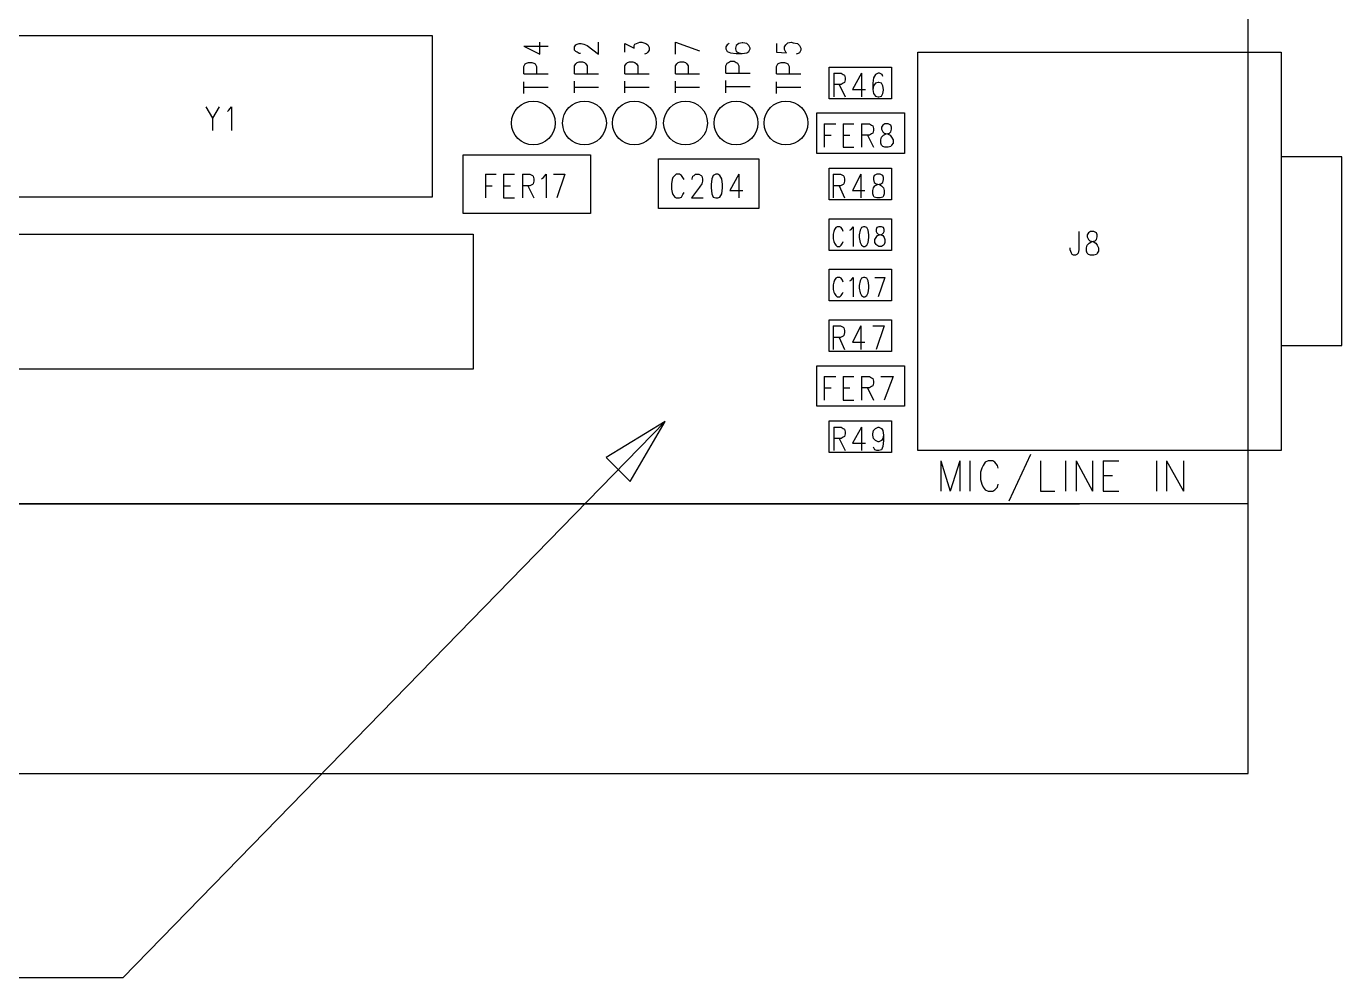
# Model space of a CAD drawing. Extents: x 11.9 to 28.1, y 10.8 to 21.2.
# Drawn here: x 21.634 to 23.587, y 14.338 to 15.75 of the extents above; entities that cross this region are included whole.
import ezdxf

# ---------------------------------------------------------------- set-up
doc = ezdxf.new("R2010")
doc.units = 0
doc.header["$MEASUREMENT"] = 0
doc.layers.add('LAYNR1', color=2, linetype='Continuous')

msp = doc.modelspace()

# ---------------------------------------------------------------- linework, layer by layer
at = {"layer": 'LAYNR1', "color": 7}
for points in [[(23.448, 14.641), (23.448, 20.041)], [(21.608, 15.736), (22.237, 15.736)], [(22.237, 15.736), (22.237, 15.496)], [(22.373, 15.72), (22.397, 15.708), (22.397, 15.726)], [(22.373, 15.72), (22.409, 15.72)], [(22.448, 15.719), (22.45, 15.722)], [(22.448, 15.714), (22.448, 15.719)], [(22.45, 15.722), (22.452, 15.723)], [(22.452, 15.723), (22.455, 15.724)], [(22.455, 15.724), (22.458, 15.724)], [(22.458, 15.724), (22.462, 15.723)], [(22.462, 15.723), (22.467, 15.721)], [(22.467, 15.721), (22.484, 15.708)], [(22.484, 15.708), (22.484, 15.726)], [(22.523, 15.711), (22.523, 15.724)], [(22.523, 15.724), (22.537, 15.717)], [(22.537, 15.721), (22.538, 15.723)], [(22.537, 15.717), (22.537, 15.721)], [(22.538, 15.723), (22.54, 15.724)], [(22.54, 15.724), (22.545, 15.726)], [(22.545, 15.726), (22.548, 15.726)], [(22.548, 15.726), (22.554, 15.724)], [(22.554, 15.724), (22.557, 15.722)], [(22.557, 15.722), (22.559, 15.718)], [(22.559, 15.718), (22.559, 15.714)], [(22.598, 15.726), (22.634, 15.713)], [(22.598, 15.708), (22.598, 15.726)], [(22.678, 15.724), (22.675, 15.722), (22.673, 15.719), (22.673, 15.716), (22.675, 15.712), (22.68, 15.71), (22.688, 15.709), (22.697, 15.709), (22.704, 15.71), (22.707, 15.712), (22.709, 15.716), (22.709, 15.717), (22.707, 15.721), (22.704, 15.724), (22.698, 15.725), (22.697, 15.725), (22.692, 15.724), (22.688, 15.721), (22.687, 15.717), (22.687, 15.716), (22.688, 15.712), (22.692, 15.71), (22.697, 15.709)], [(22.748, 15.724), (22.748, 15.711), (22.763, 15.71), (22.762, 15.711), (22.76, 15.715), (22.76, 15.719), (22.762, 15.722), (22.765, 15.725), (22.77, 15.726), (22.773, 15.725), (22.779, 15.724), (22.782, 15.721), (22.784, 15.717), (22.784, 15.714), (22.782, 15.71), (22.78, 15.709), (22.777, 15.708)], [(22.45, 15.712), (22.448, 15.714)], [(22.452, 15.711), (22.45, 15.712)], [(22.455, 15.709), (22.452, 15.711)], [(22.457, 15.709), (22.455, 15.709)], [(22.555, 15.709), (22.552, 15.708)], [(22.557, 15.711), (22.555, 15.709)], [(22.559, 15.714), (22.557, 15.711)], [(22.958, 15.12), (22.958, 15.711)], [(22.958, 15.711), (23.497, 15.711)], [(23.497, 15.711), (23.497, 15.12)], [(22.373, 15.679), (22.373, 15.69), (22.375, 15.694), (22.377, 15.695), (22.38, 15.696), (22.385, 15.696), (22.388, 15.695), (22.39, 15.694), (22.392, 15.69), (22.392, 15.679)], [(22.373, 15.679), (22.409, 15.679)], [(22.448, 15.691), (22.45, 15.694)], [(22.448, 15.679), (22.448, 15.691)], [(22.448, 15.679), (22.484, 15.679)], [(22.45, 15.694), (22.452, 15.696)], [(22.452, 15.696), (22.455, 15.697)], [(22.455, 15.697), (22.46, 15.697)], [(22.46, 15.697), (22.463, 15.696)], [(22.463, 15.696), (22.465, 15.694)], [(22.465, 15.694), (22.467, 15.691)], [(22.467, 15.691), (22.467, 15.679)], [(22.523, 15.691), (22.525, 15.694)], [(22.523, 15.679), (22.523, 15.691)], [(22.523, 15.679), (22.559, 15.679)], [(22.525, 15.694), (22.527, 15.696)], [(22.527, 15.696), (22.53, 15.697)], [(22.53, 15.697), (22.535, 15.697)], [(22.535, 15.697), (22.538, 15.696)], [(22.538, 15.696), (22.54, 15.694)], [(22.54, 15.694), (22.542, 15.691)], [(22.542, 15.691), (22.542, 15.679)], [(22.598, 15.691), (22.6, 15.694)], [(22.598, 15.679), (22.598, 15.691)], [(22.598, 15.679), (22.634, 15.679)], [(22.6, 15.694), (22.602, 15.696)], [(22.602, 15.696), (22.605, 15.697)], [(22.605, 15.697), (22.61, 15.697)], [(22.61, 15.697), (22.613, 15.696)], [(22.613, 15.696), (22.615, 15.694)], [(22.615, 15.694), (22.617, 15.691)], [(22.617, 15.691), (22.617, 15.679)], [(22.673, 15.68), (22.673, 15.691), (22.675, 15.695), (22.677, 15.696), (22.68, 15.698), (22.685, 15.698), (22.688, 15.696), (22.69, 15.695), (22.692, 15.691), (22.692, 15.68)], [(22.673, 15.68), (22.709, 15.68)], [(22.748, 15.679), (22.748, 15.69), (22.75, 15.694), (22.752, 15.695), (22.755, 15.696), (22.76, 15.696), (22.763, 15.695), (22.765, 15.694), (22.767, 15.69), (22.767, 15.679)], [(22.748, 15.679), (22.784, 15.679)], [(22.826, 15.642), (22.826, 15.689)], [(22.826, 15.689), (22.919, 15.689)], [(22.833, 15.68), (22.833, 15.645)], [(22.833, 15.68), (22.844, 15.68), (22.847, 15.678), (22.849, 15.677), (22.85, 15.673), (22.85, 15.67), (22.849, 15.666), (22.847, 15.665), (22.844, 15.663), (22.833, 15.663)], [(22.874, 15.68), (22.861, 15.656), (22.88, 15.656)], [(22.874, 15.68), (22.874, 15.645)], [(22.906, 15.675), (22.905, 15.678), (22.901, 15.68), (22.899, 15.68), (22.895, 15.678), (22.892, 15.673), (22.891, 15.665), (22.891, 15.656), (22.892, 15.65), (22.895, 15.646), (22.899, 15.645), (22.9, 15.645), (22.904, 15.646), (22.906, 15.65), (22.907, 15.655), (22.907, 15.656), (22.906, 15.661), (22.904, 15.665), (22.9, 15.666), (22.899, 15.666), (22.895, 15.665), (22.892, 15.661), (22.891, 15.656)], [(22.919, 15.689), (22.919, 15.642)], [(22.373, 15.65), (22.373, 15.667)], [(22.448, 15.651), (22.448, 15.668)], [(22.523, 15.651), (22.523, 15.668)], [(22.598, 15.651), (22.598, 15.668)], [(22.673, 15.651), (22.673, 15.669)], [(22.673, 15.66), (22.709, 15.66)], [(22.748, 15.65), (22.748, 15.667)], [(22.841, 15.663), (22.85, 15.645)], [(22.373, 15.659), (22.409, 15.659)], [(22.448, 15.659), (22.484, 15.659)], [(22.523, 15.659), (22.559, 15.659)], [(22.598, 15.659), (22.634, 15.659)], [(22.748, 15.659), (22.784, 15.659)], [(22.919, 15.642), (22.826, 15.642)], [(21.901, 15.63), (21.911, 15.613), (21.911, 15.595)], [(21.921, 15.63), (21.911, 15.613)], [(21.933, 15.623), (21.935, 15.625), (21.939, 15.63), (21.939, 15.595)], [(22.808, 15.561), (22.808, 15.621)], [(22.808, 15.621), (22.938, 15.621)], [(22.938, 15.621), (22.938, 15.561)], [(22.819, 15.605), (22.819, 15.57)], [(22.819, 15.605), (22.836, 15.605)], [(22.847, 15.605), (22.847, 15.57)], [(22.847, 15.605), (22.863, 15.605)], [(22.874, 15.605), (22.874, 15.57)], [(22.874, 15.605), (22.886, 15.605)], [(22.886, 15.605), (22.889, 15.603)], [(22.889, 15.603), (22.891, 15.602)], [(22.891, 15.602), (22.892, 15.598)], [(22.906, 15.603), (22.904, 15.6)], [(22.909, 15.605), (22.906, 15.603)], [(22.914, 15.605), (22.909, 15.605)], [(22.918, 15.603), (22.914, 15.605)], [(22.919, 15.6), (22.918, 15.603)], [(22.819, 15.588), (22.829, 15.588)], [(22.847, 15.588), (22.857, 15.588)], [(22.886, 15.588), (22.874, 15.588)], [(22.883, 15.588), (22.892, 15.57)], [(22.889, 15.59), (22.886, 15.588)], [(22.891, 15.591), (22.889, 15.59)], [(22.892, 15.595), (22.891, 15.591)], [(22.892, 15.598), (22.892, 15.595)], [(22.903, 15.581), (22.904, 15.585)], [(22.903, 15.576), (22.903, 15.581)], [(22.904, 15.6), (22.904, 15.597)], [(22.904, 15.597), (22.906, 15.593)], [(22.904, 15.585), (22.907, 15.588)], [(22.906, 15.593), (22.908, 15.591)], [(22.907, 15.588), (22.911, 15.59)], [(22.908, 15.591), (22.913, 15.59)], [(22.911, 15.59), (22.916, 15.591)], [(22.913, 15.59), (22.917, 15.588)], [(22.916, 15.591), (22.918, 15.593)], [(22.917, 15.588), (22.919, 15.585)], [(22.918, 15.593), (22.919, 15.597)], [(22.919, 15.597), (22.919, 15.6)], [(22.919, 15.585), (22.921, 15.581)], [(22.921, 15.581), (22.921, 15.576)], [(22.847, 15.57), (22.863, 15.57)], [(22.904, 15.573), (22.903, 15.576)], [(22.906, 15.571), (22.904, 15.573)], [(22.909, 15.57), (22.906, 15.571)], [(22.914, 15.57), (22.909, 15.57)], [(22.918, 15.571), (22.914, 15.57)], [(22.919, 15.573), (22.918, 15.571)], [(22.921, 15.576), (22.919, 15.573)], [(22.283, 15.559), (22.472, 15.559)], [(22.283, 15.472), (22.283, 15.559)], [(22.472, 15.559), (22.472, 15.472)], [(22.573, 15.553), (22.722, 15.553)], [(22.573, 15.479), (22.573, 15.553)], [(22.722, 15.553), (22.722, 15.479)], [(22.938, 15.561), (22.808, 15.561)], [(23.587, 15.556), (23.497, 15.556)], [(23.587, 15.276), (23.587, 15.556)], [(22.316, 15.53), (22.316, 15.495)], [(22.316, 15.53), (22.332, 15.53)], [(22.343, 15.53), (22.343, 15.495)], [(22.343, 15.53), (22.359, 15.53)], [(22.371, 15.53), (22.371, 15.495)], [(22.371, 15.53), (22.382, 15.53)], [(22.382, 15.53), (22.386, 15.528)], [(22.386, 15.528), (22.387, 15.527)], [(22.387, 15.527), (22.388, 15.523)], [(22.388, 15.523), (22.388, 15.52)], [(22.399, 15.523), (22.402, 15.525)], [(22.402, 15.525), (22.406, 15.53)], [(22.406, 15.53), (22.406, 15.495)], [(22.417, 15.53), (22.434, 15.53)], [(22.434, 15.53), (22.422, 15.495)], [(22.594, 15.525), (22.593, 15.522)], [(22.597, 15.528), (22.594, 15.525)], [(22.599, 15.53), (22.597, 15.528)], [(22.604, 15.53), (22.599, 15.53)], [(22.607, 15.528), (22.604, 15.53)], [(22.609, 15.525), (22.607, 15.528)], [(22.611, 15.522), (22.609, 15.525)], [(22.623, 15.523), (22.624, 15.527)], [(22.623, 15.522), (22.623, 15.523)], [(22.624, 15.527), (22.626, 15.528)], [(22.626, 15.528), (22.628, 15.53)], [(22.628, 15.53), (22.633, 15.53)], [(22.633, 15.53), (22.636, 15.528)], [(22.636, 15.528), (22.637, 15.527)], [(22.637, 15.527), (22.638, 15.523)], [(22.638, 15.523), (22.638, 15.52)], [(22.652, 15.523), (22.651, 15.515)], [(22.654, 15.528), (22.652, 15.523)], [(22.658, 15.53), (22.654, 15.528)], [(22.661, 15.53), (22.658, 15.53)], [(22.664, 15.528), (22.661, 15.53)], [(22.667, 15.523), (22.664, 15.528)], [(22.668, 15.515), (22.667, 15.523)], [(22.692, 15.53), (22.679, 15.506)], [(22.692, 15.53), (22.692, 15.495)], [(22.826, 15.539), (22.919, 15.539)], [(22.826, 15.492), (22.826, 15.539)], [(22.832, 15.53), (22.832, 15.495)], [(22.832, 15.53), (22.843, 15.53)], [(22.843, 15.53), (22.847, 15.528)], [(22.847, 15.528), (22.848, 15.527)], [(22.848, 15.527), (22.849, 15.523)], [(22.849, 15.523), (22.849, 15.52)], [(22.873, 15.53), (22.861, 15.506)], [(22.873, 15.53), (22.873, 15.495)], [(22.893, 15.528), (22.892, 15.525)], [(22.892, 15.525), (22.892, 15.522)], [(22.897, 15.53), (22.893, 15.528)], [(22.902, 15.53), (22.897, 15.53)], [(22.906, 15.528), (22.902, 15.53)], [(22.907, 15.525), (22.906, 15.528)], [(22.907, 15.522), (22.907, 15.525)], [(22.919, 15.539), (22.919, 15.492)], [(22.316, 15.513), (22.326, 15.513)], [(22.343, 15.513), (22.353, 15.513)], [(22.382, 15.513), (22.371, 15.513)], [(22.379, 15.513), (22.388, 15.495)], [(22.386, 15.515), (22.382, 15.513)], [(22.387, 15.516), (22.386, 15.515)], [(22.388, 15.52), (22.387, 15.516)], [(22.593, 15.522), (22.592, 15.516)], [(22.592, 15.516), (22.592, 15.508)], [(22.592, 15.508), (22.593, 15.503)], [(22.593, 15.503), (22.594, 15.5)], [(22.609, 15.5), (22.611, 15.503)], [(22.634, 15.511), (22.622, 15.495)], [(22.637, 15.516), (22.634, 15.511)], [(22.638, 15.52), (22.637, 15.516)], [(22.651, 15.515), (22.651, 15.51)], [(22.651, 15.51), (22.652, 15.501)], [(22.667, 15.501), (22.668, 15.51)], [(22.668, 15.51), (22.668, 15.515)], [(22.679, 15.506), (22.698, 15.506)], [(22.843, 15.513), (22.832, 15.513)], [(22.841, 15.513), (22.849, 15.495)], [(22.847, 15.515), (22.843, 15.513)], [(22.848, 15.516), (22.847, 15.515)], [(22.849, 15.52), (22.848, 15.516)], [(22.861, 15.506), (22.879, 15.506)], [(22.891, 15.506), (22.892, 15.51)], [(22.891, 15.501), (22.891, 15.506)], [(22.892, 15.522), (22.893, 15.518)], [(22.892, 15.51), (22.894, 15.513)], [(22.893, 15.518), (22.896, 15.516)], [(22.894, 15.513), (22.898, 15.515)], [(22.896, 15.516), (22.901, 15.515)], [(22.898, 15.515), (22.903, 15.516)], [(22.901, 15.515), (22.904, 15.513)], [(22.903, 15.516), (22.906, 15.518)], [(22.904, 15.513), (22.907, 15.51)], [(22.906, 15.518), (22.907, 15.522)], [(22.907, 15.51), (22.908, 15.506)], [(22.908, 15.506), (22.908, 15.501)], [(22.237, 15.496), (21.608, 15.496)], [(22.343, 15.495), (22.359, 15.495)], [(22.594, 15.5), (22.597, 15.496)], [(22.597, 15.496), (22.599, 15.495)], [(22.599, 15.495), (22.604, 15.495)], [(22.604, 15.495), (22.607, 15.496)], [(22.607, 15.496), (22.609, 15.5)], [(22.622, 15.495), (22.639, 15.495)], [(22.652, 15.501), (22.654, 15.496)], [(22.654, 15.496), (22.658, 15.495)], [(22.658, 15.495), (22.661, 15.495)], [(22.661, 15.495), (22.664, 15.496)], [(22.664, 15.496), (22.667, 15.501)], [(22.919, 15.492), (22.826, 15.492)], [(22.892, 15.498), (22.891, 15.501)], [(22.893, 15.496), (22.892, 15.498)], [(22.897, 15.495), (22.893, 15.496)], [(22.902, 15.495), (22.897, 15.495)], [(22.906, 15.496), (22.902, 15.495)], [(22.907, 15.498), (22.906, 15.496)], [(22.908, 15.501), (22.907, 15.498)], [(22.472, 15.472), (22.283, 15.472)], [(22.722, 15.479), (22.573, 15.479)], [(22.826, 15.417), (22.826, 15.464)], [(22.826, 15.464), (22.919, 15.464)], [(22.919, 15.464), (22.919, 15.417)], [(22.833, 15.445), (22.832, 15.441), (22.832, 15.434), (22.833, 15.43)], [(22.844, 15.451), (22.842, 15.452), (22.838, 15.452), (22.836, 15.451), (22.834, 15.448), (22.833, 15.445)], [(22.847, 15.445), (22.846, 15.448), (22.844, 15.451)], [(22.857, 15.447), (22.859, 15.448), (22.862, 15.452), (22.862, 15.423)], [(22.9, 15.452), (22.897, 15.451), (22.896, 15.448), (22.896, 15.445), (22.897, 15.443), (22.899, 15.441), (22.903, 15.44), (22.906, 15.439), (22.908, 15.436), (22.909, 15.433), (22.909, 15.429), (22.908, 15.426), (22.907, 15.425), (22.904, 15.423), (22.9, 15.423), (22.897, 15.425), (22.896, 15.426), (22.894, 15.429), (22.894, 15.433), (22.896, 15.436), (22.898, 15.439), (22.901, 15.44)], [(22.901, 15.44), (22.905, 15.441), (22.907, 15.443), (22.908, 15.445), (22.908, 15.448), (22.907, 15.451), (22.904, 15.452), (22.9, 15.452)], [(23.197, 15.445), (23.197, 15.418)], [(23.214, 15.445), (23.211, 15.443)], [(23.219, 15.445), (23.214, 15.445)], [(23.223, 15.443), (23.219, 15.445)], [(20.597, 15.441), (22.298, 15.441)], [(22.298, 15.441), (22.298, 15.241)], [(22.833, 15.43), (22.834, 15.428), (22.836, 15.425), (22.838, 15.423), (22.842, 15.423), (22.844, 15.425)], [(22.844, 15.425), (22.846, 15.428), (22.847, 15.43)], [(23.208, 15.421), (23.209, 15.425)], [(23.211, 15.443), (23.209, 15.44)], [(23.209, 15.44), (23.209, 15.437)], [(23.209, 15.437), (23.211, 15.433)], [(23.209, 15.425), (23.212, 15.428)], [(23.211, 15.433), (23.213, 15.431)], [(23.212, 15.428), (23.216, 15.43)], [(23.213, 15.431), (23.218, 15.43)], [(23.216, 15.43), (23.221, 15.431)], [(23.218, 15.43), (23.222, 15.428)], [(23.221, 15.431), (23.223, 15.433)], [(23.222, 15.428), (23.224, 15.425)], [(23.224, 15.44), (23.223, 15.443)], [(23.223, 15.433), (23.224, 15.437)], [(23.224, 15.437), (23.224, 15.44)], [(23.224, 15.425), (23.226, 15.421)], [(22.919, 15.417), (22.826, 15.417)], [(23.184, 15.418), (23.184, 15.421)], [(23.186, 15.413), (23.184, 15.418)], [(23.187, 15.411), (23.186, 15.413)], [(23.189, 15.41), (23.187, 15.411)], [(23.192, 15.41), (23.189, 15.41)], [(23.194, 15.411), (23.192, 15.41)], [(23.196, 15.413), (23.194, 15.411)], [(23.197, 15.418), (23.196, 15.413)], [(23.208, 15.416), (23.208, 15.421)], [(23.209, 15.413), (23.208, 15.416)], [(23.211, 15.411), (23.209, 15.413)], [(23.214, 15.41), (23.211, 15.411)], [(23.219, 15.41), (23.214, 15.41)], [(23.223, 15.411), (23.219, 15.41)], [(23.224, 15.413), (23.223, 15.411)], [(23.226, 15.416), (23.224, 15.413)], [(23.226, 15.421), (23.226, 15.416)], [(22.826, 15.342), (22.826, 15.389)], [(22.826, 15.389), (22.919, 15.389)], [(22.919, 15.389), (22.919, 15.342)], [(22.833, 15.37), (22.832, 15.366), (22.832, 15.359), (22.833, 15.355)], [(22.844, 15.376), (22.842, 15.377), (22.838, 15.377), (22.836, 15.376), (22.834, 15.373), (22.833, 15.37)], [(22.847, 15.37), (22.846, 15.373), (22.844, 15.376)], [(22.857, 15.372), (22.859, 15.373), (22.862, 15.377), (22.862, 15.348)], [(22.894, 15.377), (22.909, 15.377)], [(22.909, 15.377), (22.899, 15.348)], [(22.833, 15.355), (22.834, 15.353), (22.836, 15.35), (22.838, 15.348), (22.842, 15.348), (22.844, 15.35)], [(22.844, 15.35), (22.846, 15.353), (22.847, 15.355)], [(22.919, 15.342), (22.826, 15.342)], [(22.826, 15.314), (22.919, 15.314)], [(22.826, 15.267), (22.826, 15.314)], [(22.919, 15.314), (22.919, 15.267)], [(22.832, 15.305), (22.832, 15.27)], [(22.832, 15.305), (22.843, 15.305)], [(22.843, 15.305), (22.847, 15.303)], [(22.847, 15.29), (22.843, 15.288)], [(22.847, 15.303), (22.848, 15.302)], [(22.848, 15.291), (22.847, 15.29)], [(22.848, 15.302), (22.849, 15.298)], [(22.849, 15.295), (22.848, 15.291)], [(22.849, 15.298), (22.849, 15.295)], [(22.873, 15.305), (22.861, 15.281)], [(22.873, 15.305), (22.873, 15.27)], [(22.891, 15.305), (22.908, 15.305)], [(22.908, 15.305), (22.896, 15.27)], [(22.843, 15.288), (22.832, 15.288)], [(22.841, 15.288), (22.849, 15.27)], [(22.861, 15.281), (22.879, 15.281)], [(23.497, 15.276), (23.587, 15.276)], [(22.919, 15.267), (22.826, 15.267)], [(22.298, 15.241), (20.597, 15.241)], [(22.808, 15.186), (22.808, 15.246)], [(22.808, 15.246), (22.938, 15.246)], [(22.819, 15.23), (22.819, 15.195)], [(22.819, 15.23), (22.836, 15.23)], [(22.847, 15.23), (22.847, 15.195)], [(22.847, 15.23), (22.863, 15.23)], [(22.874, 15.23), (22.874, 15.195)], [(22.874, 15.23), (22.886, 15.23)], [(22.886, 15.23), (22.889, 15.228)], [(22.903, 15.23), (22.921, 15.23)], [(22.921, 15.23), (22.908, 15.195)], [(22.938, 15.246), (22.938, 15.186)], [(22.819, 15.213), (22.829, 15.213)], [(22.847, 15.213), (22.857, 15.213)], [(22.886, 15.213), (22.874, 15.213)], [(22.883, 15.213), (22.892, 15.195)], [(22.889, 15.215), (22.886, 15.213)], [(22.889, 15.228), (22.891, 15.227)], [(22.891, 15.216), (22.889, 15.215)], [(22.891, 15.227), (22.892, 15.223)], [(22.892, 15.22), (22.891, 15.216)], [(22.892, 15.223), (22.892, 15.22)], [(22.847, 15.195), (22.863, 15.195)], [(22.938, 15.186), (22.808, 15.186)], [(22.583, 15.163), (21.778, 14.338), (21.427, 14.338)], [(22.826, 15.117), (22.826, 15.164)], [(22.826, 15.164), (22.919, 15.164)], [(22.833, 15.155), (22.833, 15.12)], [(22.833, 15.155), (22.844, 15.155), (22.847, 15.153), (22.849, 15.152), (22.85, 15.148), (22.85, 15.145), (22.849, 15.141), (22.847, 15.14), (22.844, 15.138), (22.833, 15.138)], [(22.874, 15.155), (22.861, 15.131), (22.88, 15.131)], [(22.874, 15.155), (22.874, 15.12)], [(22.907, 15.143), (22.906, 15.138), (22.904, 15.135), (22.9, 15.133), (22.899, 15.133), (22.895, 15.135), (22.892, 15.138), (22.891, 15.143), (22.891, 15.145), (22.892, 15.15), (22.895, 15.153), (22.899, 15.155), (22.9, 15.155), (22.904, 15.153), (22.906, 15.15), (22.907, 15.143), (22.907, 15.135), (22.906, 15.126), (22.904, 15.121), (22.9, 15.12), (22.897, 15.12), (22.894, 15.121), (22.892, 15.125)], [(22.919, 15.164), (22.919, 15.117)], [(22.841, 15.138), (22.85, 15.12)], [(22.919, 15.117), (22.826, 15.117)], [(23.497, 15.12), (22.958, 15.12)], [(23.125, 15.114), (23.093, 15.045)], [(22.992, 15.105), (22.992, 15.06)], [(22.992, 15.105), (23.006, 15.06)], [(23.02, 15.105), (23.006, 15.06)], [(23.02, 15.105), (23.02, 15.06)], [(23.035, 15.105), (23.035, 15.06)], [(23.053, 15.094), (23.051, 15.088), (23.051, 15.077)], [(23.077, 15.094), (23.076, 15.098), (23.072, 15.103), (23.069, 15.105), (23.062, 15.105), (23.058, 15.103), (23.055, 15.098), (23.053, 15.094)], [(23.14, 15.105), (23.14, 15.06)], [(23.177, 15.105), (23.177, 15.06)], [(23.193, 15.105), (23.193, 15.06)], [(23.193, 15.105), (23.217, 15.06)], [(23.217, 15.105), (23.217, 15.06)], [(23.233, 15.105), (23.233, 15.06)], [(23.233, 15.105), (23.256, 15.105)], [(23.312, 15.105), (23.312, 15.06)], [(23.327, 15.105), (23.327, 15.06)], [(23.327, 15.105), (23.352, 15.06)], [(23.352, 15.105), (23.352, 15.06)], [(23.051, 15.077), (23.053, 15.07), (23.055, 15.066), (23.058, 15.062), (23.062, 15.06)], [(23.233, 15.083), (23.247, 15.083)], [(23.062, 15.06), (23.069, 15.06)], [(23.069, 15.06), (23.072, 15.062), (23.076, 15.066), (23.077, 15.07)], [(23.14, 15.06), (23.161, 15.06)], [(23.233, 15.06), (23.256, 15.06)], [(23.448, 15.041), (13.097, 15.041)], [(14.773, 15.041), (23.198, 15.041)], [(13.097, 14.641), (23.448, 14.641)]]:
    msp.add_lwpolyline(points, dxfattribs=at)
for points in [[(22.877, 15.452), (22.874, 15.451), (22.872, 15.447), (22.871, 15.44), (22.871, 15.436), (22.872, 15.429), (22.874, 15.425), (22.877, 15.423), (22.879, 15.423), (22.882, 15.425), (22.884, 15.429), (22.885, 15.436), (22.885, 15.44), (22.884, 15.447), (22.882, 15.451), (22.879, 15.452), (22.877, 15.452)], [(22.877, 15.377), (22.874, 15.376), (22.872, 15.372), (22.871, 15.365), (22.871, 15.361), (22.872, 15.354), (22.874, 15.35), (22.877, 15.348), (22.879, 15.348), (22.882, 15.35), (22.884, 15.354), (22.885, 15.361), (22.885, 15.365), (22.884, 15.372), (22.882, 15.376), (22.879, 15.377), (22.877, 15.377)], [(22.583, 15.163), (22.495, 15.11), (22.531, 15.074), (22.583, 15.163)]]:
    msp.add_lwpolyline(points, close=True, dxfattribs=at)
for centre in [(22.387, 15.606), (22.463, 15.606), (22.537, 15.606), (22.613, 15.606), (22.688, 15.606), (22.762, 15.606)]:
    msp.add_circle(centre, 0.0325, dxfattribs=at)

doc.saveas('drawing.dxf')
